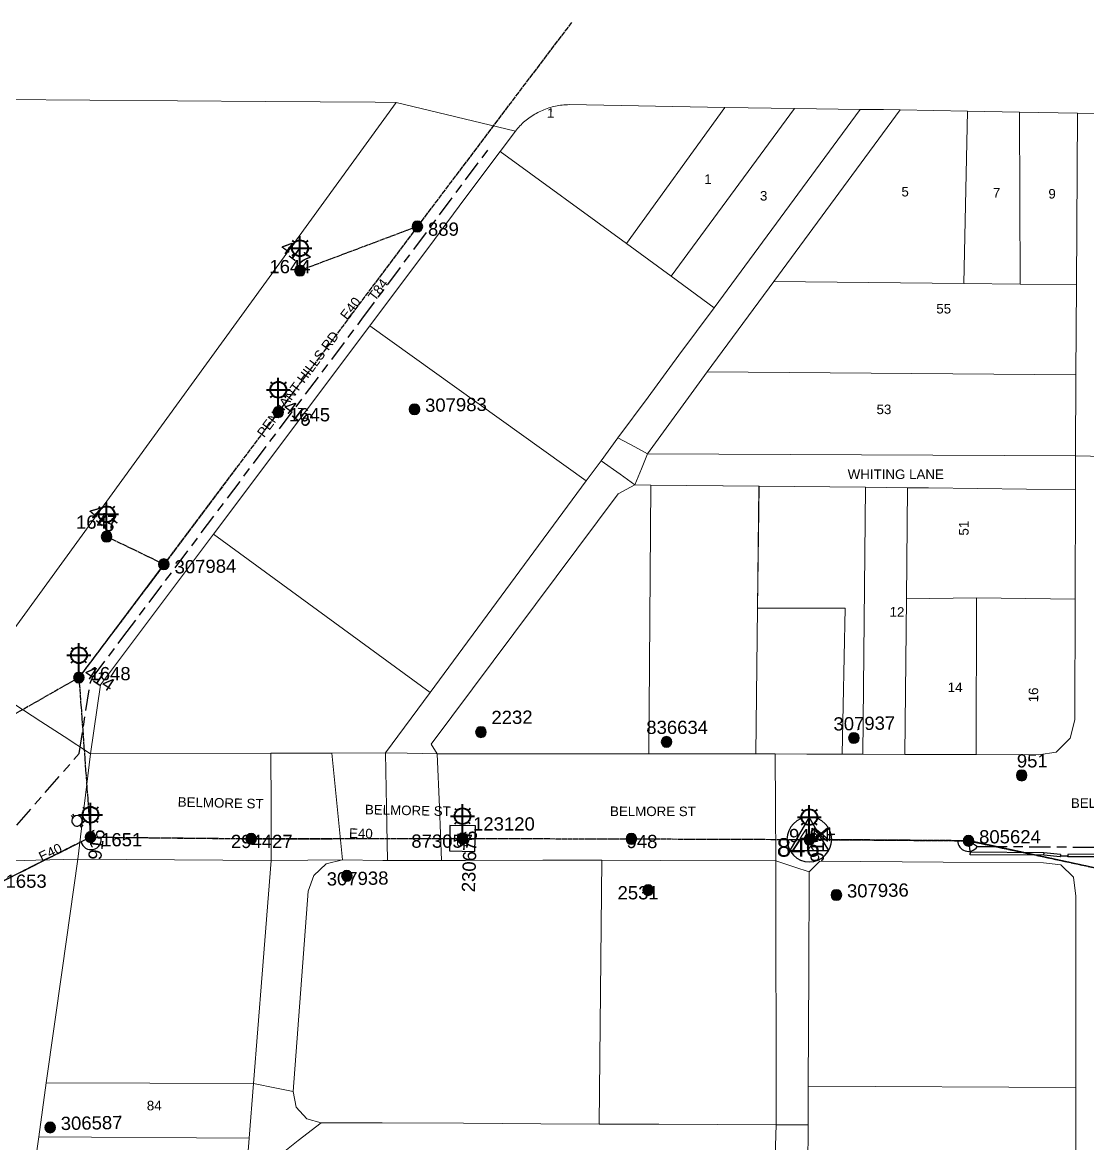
# Model space of a CAD drawing. Header units: metres. Extents: x 315403 to 316343, y 6257875 to 6258324.
# Drawn here: x 315650.6 to 315851.6, y 6258112.1 to 6258323.8 of the extents above; entities that cross this region are included whole.
import ezdxf
from ezdxf.enums import TextEntityAlignment as Align

# ---------------------------------------------------------------- set-up
doc = ezdxf.new("R2010")
doc.units = ezdxf.units.M
doc.linetypes.add('Cable Exist OH', pattern=[1, 1, 0])
doc.linetypes.add('Cable Exist UG', pattern=[8.2, 4, -1.2, 1.8, -1.2])
doc.layers.get('0').update_dxf_attribs({"color": 6})
for name, color, linetype, lineweight in [('Cadastre Buildings_SP_EXT', 9, 'Continuous', 5), ('Cadastre Land Parcels_SP_EXT', 9, 'Continuous', 5), ('Cadastre Roads_SP_EXT', 9, 'Continuous', 5)]:
    doc.layers.add(name, color=color, linetype=linetype, lineweight=lineweight)
for name, color, linetype in [('Duct_SP_EXT', 7, 'Continuous'), ('Equip_LV_EXT', 7, 'Continuous'), ('Equip_SP_HV_EXT', 7, 'Continuous'), ('Equip_SP_LV_EXT', 7, 'Continuous'), ('Equip_SP_SL_EXT', 7, 'Continuous'), ('Mains_HV_EXT', 7, 'Continuous'), ('Mains_LV_EXT', 7, 'Continuous'), ('Mains_SL_EXT', 7, 'Continuous'), ('OH_Details_SP_MISC', 7, 'Continuous'), ('Sub_SP_TR_HV_LV_EXT', 7, 'Continuous'), ('SupportsOH_SP_TR_HV_LV_SL_EXT', 7, 'Continuous'), ('Trench_SP_EXT', 7, 'Continuous')]:
    doc.layers.add(name, color=color, linetype=linetype)
doc.styles.add('iecARIAL', font='arial.ttf', dxfattribs={"height": 2})
doc.styles.add('POLE_LABEL', font='arial.ttf')
doc.styles.get("Standard").update_dxf_attribs({"font": 'arial.ttf'})

# ---------------------------------------------------------------- blocks, each defined once
blk = doc.blocks.new('SUB_POLE_EXT')
blk.add_wipeout([(0, 4.22), (0.42, 4.2), (0.83, 4.14), (1.21, 4.05), (1.62, 3.9), (1.99, 3.72), (2.35, 3.51), (2.68, 3.26), (2.99, 2.99), (3.28, 2.66), (3.52, 2.34), (3.76, 1.92), (3.9, 1.62), (4.04, 1.23), (4.18, 0.63), (4.22, 0), (4.18, -0.61), (4.06, -1.15), (3.9, -1.62), (3.58, -2.24), (3.22, -2.73), (2.97, -3.01), (2.68, -3.26), (2.36, -3.5), (2, -3.72), (1.64, -3.89), (1.25, -4.03), (0.82, -4.14), (0.42, -4.2), (0, -4.22), (-0.41, -4.2), (-0.8, -4.15), (-1.21, -4.05), (-1.62, -3.9), (-1.99, -3.73), (-2.35, -3.51), (-2.68, -3.26), (-2.96, -3.02), (-3.23, -2.72), (-3.51, -2.35), (-3.71, -2.01), (-3.91, -1.6), (-4.05, -1.21), (-4.16, -0.76), (-4.22, -0.14), (-4.21, 0.39), (-4.14, 0.83), (-4.03, 1.27), (-3.9, 1.63), (-3.71, 2.02), (-3.5, 2.37), (-3.28, 2.67), (-2.99, 2.99), (-2.68, 3.27), (-2.33, 3.52), (-1.98, 3.73), (-1.63, 3.9), (-1.2, 4.05), (-0.78, 4.15), (-0.4, 4.21)])
blk.add_line((2.16, 0.48), (2.16, 0.48, 0))
blk.add_lwpolyline([(-4.22, 0, 1), (4.22, 0, 1)], format="xyb", close=True)
blk.add_lwpolyline([(2.14, 0.52), (0, 4.22), (-3.66, -2.11), (3.66, -2.11)], close=True)
for tag, height, flags, p in [('ASSET_NUM', 3.5, 8, (2, 2)), ('STREET_CODE', 0.2, 9, (1.5, 0)), ('CONSTRUCTED_VOLTAGE', 0.2, 9, (1.5, -0.2)), ('OPERATING_VOLTAGE', 0.2, 9, (1.5, -0.6)), ('OPERATED_BY', 0.2, 9, (1.5, -0.8)), ('ORIENTATION', 0.2, 9, (1.5, -1.2)), ('OWNED_BY', 0.2, 9, (1.5, -1.4)), ('SECONDARY_VOLTAGE', 0.2, 9, (1.5, -1.6)), ('STATE', 0.2, 9, (1.5, -1.8)), ('SUBSTATION_TYPE', 0.2, 9, (1.5, -2)), ('NO_PHASES', 0.2, 9, (1.5, -0.4)), ('MAINTAINED_BY', 0.2, 9, (1.5, -1)), ('USAGE', 0.2, 9, (1.5, -2.2)), ('STREETNAME', 0.2, 9, (1.5, -2.8)), ('SUBURB', 0.2, 9, (1.5, -3)), ('Z', 0.2, 1, (1.5, -3.4)), ('LEGEND', 0.2, 9, (1.5, -2.4)), ('LOCATION', 0.2, 9, (1.5, -2.6)), ('NOTES', 0.2, 9, (1.5, -3.2))]:
    blk.add_attdef(tag, text='', height=height, dxfattribs=dict(flags=flags)).set_placement(p, align=Align.MIDDLE_LEFT)
blk = doc.blocks.new('LV_OH_LINKS_OPEN_EXT')
for p, q in [((-0.17, 4.97), (-0.17, 5.46)), ((0.17, 4.97), (0.17, 5.46)), ((-0.17, 3), (-0.17, 2.5)), ((0.17, 3), (0.17, 2.5))]:
    blk.add_line(p, q)
blk.add_lwpolyline([(0, 2.99, 1), (0, 4.98, 1)], format="xyb", close=True)
at = {"flags": 9}
for tag, p in [('ACTUAL_STATUS', (0, 0)), ('CONSTRUCTED_VOLTAGE', (0, -0.2)), ('OPERATING_VOLTAGE', (0, -0.6)), ('ORIENTATION', (0, -0.8)), ('OWNED_BY', (0, -1)), ('STATE', (0, -1.2)), ('SWITCH_TYPE', (0, -1.4)), ('NO_PHASES', (0, -0.4)), ('USAGE', (0, -1.6)), ('LEGEND', (0, -1.8)), ('NOTES', (0, -2))]:
    blk.add_attdef(tag, text='', height=0.2, dxfattribs=at).set_placement(p, align=Align.MIDDLE_LEFT)
at = {"flags": 1}
blk.add_attdef('Z', (0, 0), '', height=0.2, dxfattribs=at)
blk = doc.blocks.new('LV_OH_LINKS_DISTFUSE_EXT')
for p, q in [((0, 0), (0.96, 0)), ((3.84, 0), (4.8, 0))]:
    blk.add_line(p, q)
blk.add_lwpolyline([(3.84, -1.2), (3.84, 1.2), (0.96, -1.2), (0.96, 1.2)], close=True)
at = {"flags": 9}
for tag, p in [('ACTUAL_STATUS', (0, 0)), ('CONSTRUCTED_VOLTAGE', (0, -0.2)), ('OPERATING_VOLTAGE', (0, -0.6)), ('ORIENTATION', (0, -0.8)), ('OWNED_BY', (0, -1)), ('STATE', (0, -1.2)), ('SWITCH_TYPE', (0, -1.4)), ('NO_PHASES', (0, -0.4)), ('USAGE', (0, -1.6)), ('NOTES', (0, -1.8))]:
    blk.add_attdef(tag, text='', height=0.2, dxfattribs=at).set_placement(p, align=Align.MIDDLE_LEFT)
at = {"flags": 1}
blk.add_attdef('Z', (0, 0), '', height=0.2, dxfattribs=at)
blk = doc.blocks.new('SL_LANTERN_EXT')
at = {"lineweight": 40}
for p, q in [((0, 1.97), (0, 6.47)), ((-1.46, 5.68), (-1.06, 5.28)), ((1.46, 5.68), (1.06, 5.28)), ((-2.25, 4.22), (2.25, 4.22)), ((-1.46, 2.76), (-1.06, 3.16)), ((0, 0), (0, 2.72)), ((1.46, 2.76), (1.06, 3.16))]:
    blk.add_line(p, q, dxfattribs=at)
blk.add_circle((0, 4.22), 1.5, dxfattribs=at)
at = {"style": 'iecARIAL', "flags": 8}
blk.add_attdef('ASSET_NUM', (1.5, 1.5), '', height=2.5, dxfattribs=at)
for tag, p, height, flags in [('OPERATING_VOLTAGE', (0.98, -1.65), 0.2, 9), ('ORIENTATION', (0.98, -1.85), 0.2, 9), ('OWNED_BY', (0.98, -2.05), 0.2, 9), ('STATE', (0.98, -2.25), 0.2, 9), ('CONSTRUCTED_VOLTAGE', (0.98, -0.65), 0.2, 9), ('CONTROL_TYPE', (0.98, -0.85), 0.2, 9), ('LANTERN_PURPOSE', (0.98, -1.05), 0.2, 9), ('LANTERN_TYPE', (0.98, -1.25), 0.2, 9), ('NO_PHASES', (0.98, -1.45), 0.2, 9), ('LNUMBER', (2.18, -3.25), 2.5, 8), ('USAGE', (0.98, -2.45), 0.2, 9), ('CEXIST', (0.98, -2.65), 0.2, 9), ('CNEW', (0.98, -2.85), 0.2, 9), ('CNUMBER', (0.98, -3.05), 0.2, 9), ('CREMOVE', (0.98, -3.25), 0.2, 9), ('CREPLACE', (0.98, -3.45), 0.2, 9), ('LKINGHEIGHT', (0.98, -3.65), 0.2, 9), ('LBRACKET', (0.98, -3.85), 0.2, 9), ('LBRACKETVOCAB', (0.98, -4.05), 0.2, 9), ('LCATEGORY', (0.98, -4.25), 0.2, 9), ('LCHARGE1', (0.98, -4.45), 0.2, 9), ('LCHARGE1PERCENT', (0.98, -4.65), 0.2, 9), ('LCHARGE2', (0.98, -4.85), 0.2, 9), ('LCHARGE2PERCENT', (0.98, -5.05), 0.2, 9), ('LCHARGE3', (0.98, -5.25), 0.2, 9), ('LCHARGE3PERCENT', (0.98, -5.45), 0.2, 9), ('LEXIST', (0.98, -5.65), 0.2, 9), ('LLAMP', (0.98, -5.85), 0.2, 9), ('LLAMPVOCAB', (0.98, -6.05), 0.2, 9), ('LMAST', (0.98, -6.25), 0.2, 9), ('LMASTVOCAB', (0.98, -6.45), 0.2, 9), ('LNEW', (0.98, -6.65), 0.2, 9), ('LANTNUMBER', (0.98, -6.85), 0.2, 9), ('LOUTREACH', (0.98, -7.25), 0.2, 9), ('LOUTREACHVOCAB', (0.98, -7.45), 0.2, 9), ('LRATECODE', (0.98, -7.65), 0.2, 9), ('LREMOVE', (0.98, -7.85), 0.2, 9), ('LREPLACE', (0.98, -8.05), 0.2, 9), ('LTYPE', (0.98, -8.25), 0.2, 9), ('LTYPEVOCAB', (0.98, -8.45), 0.2, 9), ('LEGEND', (0.98, -8.65), 0.2, 9), ('STREETNAME', (0.98, -9.25), 0.2, 9), ('SUBURB', (0.98, -9.45), 0.2, 1), ('LOCATION', (0.98, -8.85), 0.2, 9), ('NOTES', (0.98, -9.05), 0.2, 9)]:
    blk.add_attdef(tag, p, '', height=height, dxfattribs=dict(flags=flags))
blk = doc.blocks.new('POLE_EXT')
blk.add_hatch(color=256).paths.add_polyline_path([(-1, 0, 1), (1, 0, 1)])
blk.add_lwpolyline([(-1, 0, 1), (1, 0, 1)], format="xyb", close=True)
for tag, height, flags, p in [('pNumber', 2.5, 8, (-17.84, 2.07)), ('OWNED_BY', 0.2, 9, (1.35, -0.4)), ('SPECIAL_USE', 0.2, 9, (1.35, -0.8)), ('STATE', 0.2, 9, (1.35, -1)), ('cLV', 0.2, 9, (1.35, -1.4)), ('hDepth', 0.2, 9, (1.35, -1.6)), ('hDia', 0.2, 9, (1.35, -1.8)), ('cHV', 0.2, 9, (1.35, -2)), ('PARENT', 0.2, 9, (1.35, -0.6)), ('USAGE', 0.2, 9, (1.35, -1.2)), ('LBRACKET', 0.2, 9, (1.35, -2.2)), ('cLinedev', 0.2, 9, (1.35, -3.4)), ('pExisting', 0.2, 9, (1.35, -3.8)), ('LExisting', 0.2, 9, (1.35, -2.4)), ('LANTNUMBER', 0.2, 9, (1.35, -2.6)), ('LOther', 0.2, 9, (1.35, -2.8)), ('LRemove', 0.2, 9, (1.35, -3)), ('LEGEND', 0.2, 9, (1.35, -3.2)), ('LOCATION', 0.2, 9, (1.35, -3.6)), ('PFNUMBER', 0.2, 9, (1.35, -4)), ('NEWPFNUMBER', 0.2, 9, (1.35, -4.2)), ('pFooting', 0.2, 9, (1.35, -4.4)), ('pNew', 0.2, 9, (1.35, -4.6)), ('pRelocate', 0.2, 9, (1.35, -5)), ('pRemove', 0.2, 9, (1.35, -5.2)), ('pReplace', 0.2, 9, (1.35, -5.4)), ('pStay', 0.2, 9, (1.35, -5.6)), ('pType', 0.2, 9, (1.35, -5.8)), ('cspan', 0.2, 9, (1.35, -6)), ('STREETNAME', 0.2, 9, (1.35, -6.2)), ('SUBURB', 0.2, 9, (1.35, -6.4)), ('OPERATED_BY', 0.2, 9, (1.36, -7.01)), ('NOTES', 0.2, 9, (1.35, -6.6)), ('MAINTAINED_BY', 0.2, 9, (1.36, -6.81))]:
    blk.add_attdef(tag, text='', height=height, dxfattribs=dict(flags=flags)).set_placement(p, align=Align.MIDDLE_LEFT)
at = {"style": 'POLE_LABEL'}
for tag, height, flags, p in [('ASSET_NUM', 2.5, 8, (2, 2)), ('STRUCTURE_PLANT_NUMBER', 0.2, 9, (1.35, 0.03)), ('STREET_CODE', 0.2, 9, (1.35, -0.2))]:
    blk.add_attdef(tag, text='', height=height, dxfattribs=dict(at, flags=flags)).set_placement(p, align=Align.MIDDLE_LEFT)
at = {"flags": 1}
blk.add_attdef('Z', (1.35, -7.33), '', height=0.2, dxfattribs=at)
blk = doc.blocks.new('HV_LOAD_BREAK_EXT')
blk.add_lwpolyline([(-2.4, -2.4), (2.4, -2.4), (2.4, 2.4), (-2.4, 2.4)], close=True)
at = {"insert": (-1.1, 0.99), "char_height": 2, "width": 2.9628, "attachment_point": 1}
blk.add_mtext('{\\Fisocp|c0;LB}', dxfattribs=at)
for tag, height, flags, p in [('ASSET_NUM', 2.5, 8, (2, 2)), ('STREET_CODE', 0.2, 9, (1.5, 0)), ('ACTUAL_STATUS', 0.2, 9, (1.5, -0.2)), ('CONSTRUCTED_VOLTAGE', 0.2, 9, (1.5, -0.4)), ('OPERATING_VOLTAGE', 0.2, 9, (1.5, -0.8)), ('ORIENTATION', 0.2, 9, (1.5, -1)), ('OWNED_BY', 0.2, 9, (1.5, -1.2)), ('OPERATED_BY', 0.2, 9, (1.5, -1.4)), ('STATE', 0.2, 9, (1.5, -1.8)), ('SWITCH_TYPE', 0.2, 9, (1.5, -2)), ('NO_PHASES', 0.2, 9, (1.5, -0.6)), ('MAINTAINED_BY', 0.2, 9, (1.5, -1.6)), ('USAGE', 0.2, 9, (1.5, -2.2)), ('STREETNAME', 0.2, 9, (1.5, -2.8)), ('SUBURB', 0.2, 9, (1.5, -3)), ('Z', 0.2, 1, (1.5, -3.6)), ('LEGEND', 0.2, 9, (1.5, -2.4)), ('LOCATION', 0.2, 9, (1.5, -2.6)), ('NOTES', 0.2, 9, (1.5, -3.2)), ('LABEL_ALIGNMENT', 0.2, 9, (1.5, -3.4))]:
    blk.add_attdef(tag, text='', height=height, dxfattribs=dict(flags=flags)).set_placement(p, align=Align.MIDDLE_LEFT)

msp = doc.modelspace()

# ---------------------------------------------------------------- linework, layer by layer
at = {"layer": 'Cadastre Buildings_SP_EXT', "linetype": 'Continuous'}
for points in [[(315716.17, 6258266.57), (315756.98, 6258237.25), (315759.8, 6258241.07), (315763, 6258245.41), (315768.67, 6258253.1), (315774.49, 6258261.01), (315781.13, 6258269.95), (315773.03, 6258275.91), (315764.58, 6258282.07), (315740.75, 6258299.47), (315734.3, 6258290.84), (315728.35, 6258282.83), (315716.17, 6258266.57)], [(315756.98, 6258237.25), (315716.17, 6258266.57), (315686.63, 6258227.2), (315727.52, 6258197.28), (315756.98, 6258237.25)], [(315769.21, 6258236.46), (315766.21, 6258236.5), (315763.04, 6258234.84), (315727.75, 6258187.54), (315728.88, 6258185.76), (315768.8, 6258185.71), (315769.21, 6258236.46)], [(315789.33, 6258213.22), (315789.62, 6258236.25), (315769.21, 6258236.46), (315768.8, 6258185.71), (315789, 6258185.73), (315789.33, 6258213.22)], [(315809.72, 6258236.05), (315789.61, 6258236.25), (315789.33, 6258213.22), (315805.9, 6258213.23), (315805.35, 6258185.65), (315809.25, 6258185.68), (315809.72, 6258236.05)], [(315805.35, 6258185.65), (315805.9, 6258213.23), (315789.33, 6258213.22), (315789, 6258185.73), (315792.66, 6258185.71), (315798.63, 6258185.69), (315805.35, 6258185.65)], [(315655.05, 6258123.63), (315694.16, 6258123.49), (315695.84, 6258144.14), (315697.55, 6258165.57), (315661.03, 6258165.86), (315658.05, 6258144.91), (315655.05, 6258123.63)], [(315719.46, 6258165.56), (315718.58, 6258165.58), (315711.01, 6258165.72), (315707.91, 6258164.95), (315705.56, 6258162.79), (315704.52, 6258159.77), (315701.65, 6258121.98), (315702.23, 6258119.02), (315704.27, 6258116.8), (315706.94, 6258116.09), (315718.51, 6258116.06), (315733.85, 6258115.99), (315748.46, 6258115.9), (315759.46, 6258115.81), (315759.97, 6258165.63), (315748.83, 6258165.65), (315734.24, 6258165.62), (315729.7, 6258165.6), (315719.46, 6258165.56)], [(315849.43, 6258122.74), (315798.92, 6258122.96), (315798.89, 6258115.69), (315798.85, 6258107.61), (315798.83, 6258102.14), (315812.57, 6258102.01), (315849.42, 6258101.75), (315849.43, 6258122.74)]]:
    msp.add_lwpolyline(points, close=True, dxfattribs=at)
at = {"layer": 'Cadastre Land Parcels_SP_EXT', "linetype": 'Continuous'}
for points in [[(315505.77, 6258012.16), (315509.75, 6258017.58), (315544.74, 6258065.84), (315559.31, 6258085.98), (315626.45, 6258178.36), (315641.96, 6258199.7), (315721.11, 6258308.71), (315717.15, 6258308.76), (315696.38, 6258308.92), (315563.91, 6258309.91), (315557.6, 6258309.96), (315513.76, 6258310.29), (315402.92, 6258264.09), (315457.44, 6258171.32), (315495.13, 6257997.65), (315505.77, 6258012.16)], [(315783.18, 6258307.79), (315753.77, 6258308.3), (315753.44, 6258308.29), (315753.12, 6258308.27), (315752.8, 6258308.25), (315752.47, 6258308.22), (315752.15, 6258308.18), (315751.83, 6258308.13), (315751.51, 6258308.07), (315751.19, 6258308.01), (315750.88, 6258307.94), (315750.56, 6258307.86), (315750.25, 6258307.77), (315749.94, 6258307.68), (315749.63, 6258307.57), (315749.32, 6258307.46), (315749.02, 6258307.35), (315748.72, 6258307.22), (315748.43, 6258307.09), (315748.13, 6258306.95), (315747.84, 6258306.8), (315747.56, 6258306.65), (315747.28, 6258306.49), (315747, 6258306.32), (315746.72, 6258306.15), (315746.45, 6258305.97), (315746.19, 6258305.78), (315745.93, 6258305.59), (315745.67, 6258305.39), (315745.42, 6258305.18), (315745.18, 6258304.97), (315744.94, 6258304.75), (315744.7, 6258304.52), (315744.48, 6258304.29), (315744.25, 6258304.06), (315744.03, 6258303.82), (315743.62, 6258303.32), (315740.75, 6258299.47), (315764.58, 6258282.07), (315783.18, 6258307.79)], [(315796.32, 6258307.56), (315783.18, 6258307.79), (315764.58, 6258282.07), (315773.03, 6258275.91), (315796.32, 6258307.56)], [(315808.71, 6258307.39), (315796.32, 6258307.56), (315773.03, 6258275.91), (315781.13, 6258269.95), (315808.71, 6258307.39)], [(315792.43, 6258274.89), (315828.31, 6258274.52), (315828.98, 6258307.1), (315816.3, 6258307.35), (315792.43, 6258274.89)], [(315838.93, 6258274.41), (315838.8, 6258306.91), (315828.98, 6258307.1), (315828.31, 6258274.52), (315838.93, 6258274.41)], [(315849.56, 6258274.3), (315849.72, 6258306.7), (315838.8, 6258306.91), (315838.93, 6258274.41), (315849.56, 6258274.3)], [(315779.86, 6258257.83), (315849.46, 6258257.28), (315849.56, 6258274.3), (315838.93, 6258274.41), (315828.31, 6258274.52), (315792.43, 6258274.89), (315779.86, 6258257.83)], [(315849.38, 6258241.97), (315849.46, 6258257.28), (315779.86, 6258257.83), (315768.55, 6258242.4), (315849.38, 6258241.97)], [(315809.25, 6258185.68), (315817.17, 6258185.62), (315817.45, 6258215.01), (315817.64, 6258235.97), (315809.72, 6258236.05), (315809.25, 6258185.68)], [(315849.36, 6258235.6), (315821.64, 6258235.97), (315818.2, 6258235.97), (315817.64, 6258235.97), (315817.45, 6258215.01), (315830.68, 6258215.16), (315849.32, 6258214.91), (315849.36, 6258235.6)], [(315727.52, 6258197.28), (315686.63, 6258227.2), (315665.28, 6258198.77), (315663.43, 6258185.73), (315697.48, 6258185.84), (315703.79, 6258185.86), (315708.95, 6258185.88), (315719.14, 6258185.91), (315727.52, 6258197.28)], [(315830.68, 6258215.16), (315817.45, 6258215.01), (315817.17, 6258185.62), (315830.38, 6258185.58), (315830.59, 6258185.58), (315830.68, 6258215.16)], [(315849.32, 6258214.91), (315830.68, 6258215.16), (315830.59, 6258185.58), (315842.36, 6258185.57), (315845.7, 6258186.04), (315848.37, 6258188.72), (315849.24, 6258192.18), (315849.32, 6258214.91)], [(315694.16, 6258123.49), (315655.05, 6258123.63), (315653.64, 6258113.41), (315693.36, 6258113.15), (315694.16, 6258123.49)], [(315693.36, 6258113.15), (315653.64, 6258113.41), (315652.23, 6258103.17), (315692.49, 6258102.65), (315693.09, 6258109.94), (315693.36, 6258113.15)]]:
    msp.add_lwpolyline(points, close=True, dxfattribs=at)
at = {"layer": 'Cadastre Roads_SP_EXT', "linetype": 'Continuous'}
for points in [[(315641.96, 6258199.7), (315654.04, 6258191.85), (315658.45, 6258188.98), (315663.43, 6258185.73), (315665.28, 6258198.77), (315686.63, 6258227.2), (315716.17, 6258266.57), (315728.35, 6258282.83), (315734.3, 6258290.84), (315740.75, 6258299.47), (315743.62, 6258303.32), (315721.11, 6258308.71), (315641.96, 6258199.7)], [(315816.3, 6258307.35), (315813.15, 6258307.36), (315808.71, 6258307.39), (315781.13, 6258269.95), (315774.49, 6258261.01), (315768.67, 6258253.1), (315763, 6258245.41), (315766.15, 6258243.7), (315768.55, 6258242.4), (315779.86, 6258257.83), (315792.43, 6258274.89), (315816.3, 6258307.35)], [(315873.88, 6258306.54), (315863.84, 6258306.61), (315849.72, 6258306.7), (315849.56, 6258274.3), (315849.46, 6258257.28), (315849.38, 6258241.97), (315857.91, 6258241.8), (315869.92, 6258241.56), (315869.96, 6258245.85), (315870.11, 6258263.56), (315870.26, 6258282.06), (315870.45, 6258303.07), (315873.88, 6258306.54)], [(315766.21, 6258236.5), (315763.38, 6258238.52), (315759.8, 6258241.07), (315756.98, 6258237.25), (315727.52, 6258197.28), (315719.14, 6258185.91), (315723.19, 6258185.85), (315728.88, 6258185.76), (315727.75, 6258187.54), (315763.04, 6258234.84), (315766.21, 6258236.5)], [(315849.38, 6258241.97), (315768.55, 6258242.4), (315767.42, 6258239.55), (315766.21, 6258236.5), (315769.21, 6258236.46), (315789.61, 6258236.25), (315809.72, 6258236.05), (315817.64, 6258235.97), (315818.2, 6258235.97), (315821.64, 6258235.97), (315849.36, 6258235.6), (315849.37, 6258238.79), (315849.38, 6258241.97)], [(315697.48, 6258185.84), (315663.43, 6258185.73), (315662.24, 6258175.84), (315661.03, 6258165.86), (315697.55, 6258165.57), (315697.51, 6258175.71), (315697.48, 6258185.84)], [(315708.95, 6258185.88), (315709.98, 6258175.8), (315711.01, 6258165.72), (315718.58, 6258165.58), (315719.46, 6258165.56), (315719.3, 6258175.74), (315719.14, 6258185.91), (315708.95, 6258185.88)], [(315655.05, 6258123.63), (315658.05, 6258144.91), (315661.03, 6258165.86), (315653.11, 6258165.65), (315641.97, 6258165.36), (315636.01, 6258122.33), (315633.28, 6258102.67), (315630.57, 6258083.32), (315628.72, 6258069.77), (315627.19, 6258066.14), (315638.18, 6258062.96), (315646.17, 6258060.64), (315647.56, 6258070.47), (315649.18, 6258081.9), (315650.65, 6258092.53), (315652.23, 6258103.17), (315653.64, 6258113.41), (315655.05, 6258123.63)], [(315694.16, 6258123.49), (315698.51, 6258122.61), (315701.65, 6258121.98), (315704.52, 6258159.77), (315705.56, 6258162.79), (315707.91, 6258164.95), (315711.01, 6258165.72), (315704.44, 6258165.65), (315697.55, 6258165.57), (315695.84, 6258144.14), (315694.16, 6258123.49)], [(315759.46, 6258115.81), (315748.46, 6258115.9), (315733.85, 6258115.99), (315718.51, 6258116.06), (315706.94, 6258116.09), (315702.64, 6258112.72), (315699.14, 6258109.97), (315711.13, 6258109.97), (315724.17, 6258109.91), (315736.94, 6258109.86), (315749.04, 6258109.8), (315760.84, 6258109.75), (315761.23, 6258109.75), (315763.85, 6258109.71), (315789.92, 6258109.67), (315792.61, 6258107.73), (315792.72, 6258111.71), (315792.84, 6258115.71), (315770.74, 6258115.79), (315759.46, 6258115.81)]]:
    msp.add_lwpolyline(points, close=True, dxfattribs=at)
at = {"layer": 'Duct_SP_EXT'}
for p, q in [((315829.5, 6258166.67), (315829.51, 6258166.91)), ((315843.38, 6258166.58), (315829.5, 6258166.67)), ((315843.41, 6258167.06), (315829.51, 6258167.15)), ((315829.51, 6258167.15), (315829.51, 6258166.91)), ((315843.37, 6258166.59), (315843.4, 6258166.82)), ((315846.5, 6258166.26), (315843.37, 6258166.59)), ((315843.37, 6258166.59), (315843.38, 6258166.58)), ((315843.38, 6258166.58), (315843.4, 6258166.82)), ((315843.42, 6258167.06), (315843.4, 6258166.82)), ((315843.41, 6258167.06), (315843.4, 6258166.82)), ((315843.42, 6258167.06), (315843.41, 6258167.06)), ((315846.55, 6258166.74), (315843.42, 6258167.06)), ((315846.55, 6258166.74), (315846.52, 6258166.5)), ((315867.9, 6258166.85), (315847.92, 6258166.74)), ((315847.92, 6258166.74), (315847.93, 6258166.5)), ((315846.5, 6258166.26), (315846.52, 6258166.5)), ((315847.93, 6258166.26), (315847.93, 6258166.5)), ((315867.91, 6258166.37), (315847.93, 6258166.26))]:
    msp.add_line(p, q, dxfattribs=at)
at = {"layer": 'Mains_HV_EXT', "linetype": 'Cable Exist OH'}
msp.add_lwpolyline([(315635.05, 6258086.63), (315645.38, 6258160.94), (315663.42, 6258170.01), (315693.75, 6258169.69), (315733.64, 6258169.75)], dxfattribs=at)
at = {"layer": 'Mains_HV_EXT', "linetype": 'Continuous'}
msp.add_lwpolyline([(315827.12, 6258169.32, 0.724239), (315830.8, 6258168.16)], format="xyb", dxfattribs=at)
at = {"layer": 'Mains_HV_EXT', "linetype": 'Cable Exist UG'}
msp.add_lwpolyline([(315976.17, 6258160.66), (315975.02, 6258162.17), (315972.36, 6258167.47), (315972.36, 6258167.47), (315958.74, 6258167.55), (315947.08, 6258167.61), (315934.82, 6258167.66), (315932.02, 6258167.68), (315932.02, 6258167.68), (315915.92, 6258167.76), (315903.06, 6258167.67), (315869.25, 6258167.91), (315833.63, 6258168.19), (315833.63, 6258168.19), (315830.89, 6258168.2), (315829.16, 6258169.31)], dxfattribs=at)
at = {"layer": 'Mains_LV_EXT', "linetype": 'Cable Exist OH'}
for points in [[(315754.24, 6258323.83), (315745.6, 6258312.44), (315725.13, 6258285.3)], [(315725.13, 6258285.3), (315698.87, 6258250.25)], [(315698.87, 6258250.25), (315677.24, 6258221.42), (315661.23, 6258200.13), (315663.42, 6258170.01)], [(315663.42, 6258170.01), (315645.38, 6258160.94)], [(315663.42, 6258170.01), (315693.75, 6258169.69), (315733.64, 6258169.75)], [(315733.64, 6258169.75), (315765.53, 6258169.68)], [(315865.21, 6258161.58), (315829.16, 6258169.31)]]:
    msp.add_lwpolyline(points, dxfattribs=at)
at = {"layer": 'Mains_LV_EXT', "linetype": 'Cable Exist UG'}
msp.add_lwpolyline([(315620.87, 6258090.03), (315633.7, 6258091.2), (315644, 6258165.03), (315644.11, 6258166.1), (315661.28, 6258185.78), (315663.33, 6258199.06), (315663.72, 6258200.04), (315669.55, 6258207.76), (315714.65, 6258267.78), (315739.12, 6258300.67)], dxfattribs=at)
at = {"layer": 'Mains_LV_EXT', "linetype": 'Continuous'}
msp.add_lwpolyline([(315661.63, 6258169.11, 0.980606), (315665.42, 6258169.98)], format="xyb", dxfattribs=at)
at = {"layer": 'Mains_SL_EXT', "linetype": 'Cable Exist OH'}
for points in [[(315745.6, 6258312.44), (315725.13, 6258285.3)], [(315725.13, 6258285.3), (315698.87, 6258250.25)], [(315725.13, 6258285.3), (315702.96, 6258276.97)], [(315698.87, 6258250.25), (315677.27, 6258221.52)], [(315677.27, 6258221.52), (315666.46, 6258226.74)], [(315677.27, 6258221.52), (315661.23, 6258200.13)], [(315661.23, 6258200.13), (315637.12, 6258186.36)], [(315645.38, 6258160.94), (315663.42, 6258170.01)], [(315663.42, 6258170.01), (315693.75, 6258169.72), (315733.64, 6258169.75)]]:
    msp.add_lwpolyline(points, dxfattribs=at)
at = {"layer": 'OH_Details_SP_MISC', "color": 7, "linetype": 'Continuous', "flags": 128}
msp.add_lwpolyline([(315903.07, 6258168.76), (315871.82, 6258168.76), (315865.18, 6258161.58), (315829.15, 6258169.34)], dxfattribs=at)
at = {"layer": 'Trench_SP_EXT', "linetype": 'Cable Exist UG'}
for points in [[(315829.16, 6258169.31), (315829.51, 6258166.91)], [(315846.52, 6258166.5), (315847.93, 6258166.5)]]:
    msp.add_lwpolyline(points, dxfattribs=at)

# ---------------------------------------------------------------- block references
at = {"layer": 'Equip_SP_HV_EXT'}
ref = msp.add_blockref('HV_LOAD_BREAK_EXT', (315733.64, 6258169.75), dxfattribs=dict(at, rotation=269.0343707488014))
ref.add_attrib('ASSET_NUM', '123120', dxfattribs={"layer": '0', "height": 2.5}).set_placement((315735.64, 6258170.5), align=Align.BOTTOM_LEFT)
at = {"layer": 'Equip_SP_LV_EXT', "rotation": 39.47468201626815}
msp.add_blockref('LV_OH_LINKS_OPEN_EXT', (315663.42, 6258170.01), dxfattribs=at)
at = {"layer": 'Equip_SP_SL_EXT'}
ref = msp.add_blockref('SL_LANTERN_EXT', (315702.96, 6258276.97), dxfattribs=at)
ref.add_attrib('ASSET_NUM', '417', dxfattribs={"layer": '0', "height": 2.5, "rotation": 323.1837, "style": 'iecARIAL'}).set_placement((315704.46, 6258278.47), align=Align.MIDDLE_RIGHT)
ref = msp.add_blockref('SL_LANTERN_EXT', (315698.87, 6258250.25), dxfattribs=at)
ref.add_attrib('ASSET_NUM', '416', dxfattribs={"layer": '0', "height": 2.5, "rotation": 323.1837, "style": 'iecARIAL'}).set_placement((315700.37, 6258251.75), align=Align.MIDDLE_LEFT)
ref = msp.add_blockref('SL_LANTERN_EXT', (315666.46, 6258226.74), dxfattribs=at)
ref.add_attrib('ASSET_NUM', '415', dxfattribs={"layer": '0', "height": 2.5, "rotation": 318.8687, "style": 'iecARIAL'}).set_placement((315667.97, 6258228.24), align=Align.MIDDLE_RIGHT)
ref = msp.add_blockref('SL_LANTERN_EXT', (315661.23, 6258200.13), dxfattribs=at)
ref.add_attrib('ASSET_NUM', '414', dxfattribs={"layer": '0', "height": 2.5, "rotation": 326.4776, "style": 'iecARIAL'}).set_placement((315662.73, 6258201.63), align=Align.MIDDLE_LEFT)
ref = msp.add_blockref('SL_LANTERN_EXT', (315663.42, 6258170.01), dxfattribs=at)
ref.add_attrib('ASSET_NUM', '916', dxfattribs={"layer": '0', "height": 2.5, "rotation": 82.6615, "style": 'iecARIAL'}).set_placement((315664.92, 6258171.51), align=Align.MIDDLE_RIGHT)
ref = msp.add_blockref('SL_LANTERN_EXT', (315733.64, 6258169.75), dxfattribs=at)
ref.add_attrib('ASSET_NUM', '230676', dxfattribs={"layer": '0', "height": 2.5, "rotation": 88.0114, "style": 'iecARIAL'}).set_placement((315735.14, 6258171.25), align=Align.MIDDLE_RIGHT)
at = {"layer": 'Sub_SP_TR_HV_LV_EXT'}
ref = msp.add_blockref('SUB_POLE_EXT', (315799.12, 6258169.56), dxfattribs=at)
ref.add_attrib('ASSET_NUM', '846', dxfattribs={"layer": '0', "height": 3.5}).set_placement((315801.12, 6258169.81), align=Align.TOP_RIGHT)
at = {"layer": 'SupportsOH_SP_TR_HV_LV_SL_EXT'}
ref = msp.add_blockref('POLE_EXT', (315725.13, 6258285.3), dxfattribs=at)
ref.add_attrib('ASSET_NUM', '889', dxfattribs={"layer": '0', "height": 2.5, "style": 'POLE_LABEL'}).set_placement((315727.13, 6258286.05), align=Align.TOP_LEFT)
ref = msp.add_blockref('POLE_EXT', (315702.96, 6258276.97), dxfattribs=at)
ref.add_attrib('ASSET_NUM', '1644', dxfattribs={"layer": '0', "height": 2.5, "rotation": 359.9801, "style": 'POLE_LABEL'}).set_placement((315704.96, 6258277.72), align=Align.MIDDLE_RIGHT)
ref = msp.add_blockref('POLE_EXT', (315698.87, 6258250.25), dxfattribs=at)
ref.add_attrib('ASSET_NUM', '1645', dxfattribs={"layer": '0', "height": 2.5, "rotation": 0.0031, "style": 'POLE_LABEL'}).set_placement((315700.87, 6258251), align=Align.TOP_LEFT)
ref = msp.add_blockref('POLE_EXT', (315724.58, 6258250.78), dxfattribs=at)
ref.add_attrib('ASSET_NUM', '307983', dxfattribs={"layer": '0', "height": 2.5, "rotation": 1, "style": 'POLE_LABEL'}).set_placement((315726.58, 6258251.53), align=Align.MIDDLE_LEFT)
ref = msp.add_blockref('POLE_EXT', (315666.46, 6258226.74), dxfattribs=at)
ref.add_attrib('ASSET_NUM', '1647', dxfattribs={"layer": '0', "height": 2.5, "rotation": 0.0405, "style": 'POLE_LABEL'}).set_placement((315668.46, 6258227.49), align=Align.BOTTOM_RIGHT)
ref = msp.add_blockref('POLE_EXT', (315677.27, 6258221.52), dxfattribs=at)
ref.add_attrib('ASSET_NUM', '307984', dxfattribs={"layer": '0', "height": 2.5, "rotation": 1, "style": 'POLE_LABEL'}).set_placement((315679.27, 6258222.27), align=Align.TOP_LEFT)
ref = msp.add_blockref('POLE_EXT', (315661.23, 6258200.13), dxfattribs=at)
ref.add_attrib('ASSET_NUM', '1648', dxfattribs={"layer": '0', "height": 2.5, "rotation": 359.9396, "style": 'POLE_LABEL'}).set_placement((315663.23, 6258200.88), align=Align.MIDDLE_LEFT)
ref = msp.add_blockref('POLE_EXT', (315737.13, 6258189.84), dxfattribs=at)
ref.add_attrib('ASSET_NUM', '2232', dxfattribs={"layer": '0', "height": 2.5, "rotation": 0.5829, "style": 'POLE_LABEL'}).set_placement((315739.13, 6258190.59), align=Align.BOTTOM_LEFT)
ref = msp.add_blockref('POLE_EXT', (315772.17, 6258187.98), dxfattribs=at)
ref.add_attrib('ASSET_NUM', '836634', dxfattribs={"layer": '0', "height": 2.5, "style": 'POLE_LABEL'}).set_placement((315774.17, 6258188.73), align=Align.BOTTOM_CENTER)
ref = msp.add_blockref('POLE_EXT', (315807.54, 6258188.72), dxfattribs=at)
ref.add_attrib('ASSET_NUM', '307937', dxfattribs={"layer": '0', "height": 2.5, "rotation": 1, "style": 'POLE_LABEL'}).set_placement((315809.54, 6258189.47), align=Align.BOTTOM_CENTER)
ref = msp.add_blockref('POLE_EXT', (315839.21, 6258181.66), dxfattribs=at)
ref.add_attrib('ASSET_NUM', '951', dxfattribs={"layer": '0', "height": 2.5, "style": 'POLE_LABEL'}).set_placement((315841.21, 6258182.41), align=Align.BOTTOM_CENTER)
ref = msp.add_blockref('POLE_EXT', (315663.42, 6258170.01), dxfattribs=at)
ref.add_attrib('ASSET_NUM', '1651', dxfattribs={"layer": '0', "height": 2.5, "rotation": 0.1005, "style": 'POLE_LABEL'}).set_placement((315665.42, 6258170.76), align=Align.TOP_LEFT)
ref = msp.add_blockref('POLE_EXT', (315829.17, 6258169.32), dxfattribs=at)
ref.add_attrib('ASSET_NUM', '805624', dxfattribs={"layer": '0', "height": 2.5, "rotation": 359.9862, "style": 'POLE_LABEL'}).set_placement((315831.17, 6258170.07), align=Align.MIDDLE_LEFT)
ref = msp.add_blockref('POLE_EXT', (315693.75, 6258169.69), dxfattribs=at)
ref.add_attrib('ASSET_NUM', '294427', dxfattribs={"layer": '0', "height": 2.5, "rotation": 0.036, "style": 'POLE_LABEL'}).set_placement((315695.75, 6258170.44), align=Align.TOP_CENTER)
ref = msp.add_blockref('POLE_EXT', (315733.64, 6258169.75), dxfattribs=at)
ref.add_attrib('ASSET_NUM', '873057', dxfattribs={"layer": '0', "height": 2.5, "rotation": 0.0015, "style": 'POLE_LABEL'}).set_placement((315735.64, 6258170.5), align=Align.TOP_RIGHT)
ref = msp.add_blockref('POLE_EXT', (315765.53, 6258169.68), dxfattribs=at)
ref.add_attrib('ASSET_NUM', '948', dxfattribs={"layer": '0', "height": 2.5, "rotation": 359.9641, "style": 'POLE_LABEL'}).set_placement((315767.53, 6258170.43), align=Align.TOP_CENTER)
ref = msp.add_blockref('POLE_EXT', (315645.38, 6258160.94), dxfattribs=at)
ref.add_attrib('ASSET_NUM', '1653', dxfattribs={"layer": '0', "height": 2.5, "rotation": 359.9946, "style": 'POLE_LABEL'}).set_placement((315647.38, 6258161.69), align=Align.MIDDLE_LEFT)
ref = msp.add_blockref('POLE_EXT', (315711.82, 6258162.7), dxfattribs=at)
ref.add_attrib('ASSET_NUM', '307938', dxfattribs={"layer": '0', "height": 2.5, "rotation": 1, "style": 'POLE_LABEL'}).set_placement((315713.82, 6258163.45), align=Align.TOP_CENTER)
ref = msp.add_blockref('POLE_EXT', (315768.68, 6258160), dxfattribs=at)
ref.add_attrib('ASSET_NUM', '2531', dxfattribs={"layer": '0', "height": 2.5, "style": 'POLE_LABEL'}).set_placement((315770.68, 6258160.75), align=Align.TOP_RIGHT)
ref = msp.add_blockref('POLE_EXT', (315804.23, 6258159.08), dxfattribs=at)
ref.add_attrib('ASSET_NUM', '307936', dxfattribs={"layer": '0', "height": 2.5, "rotation": 1, "style": 'POLE_LABEL'}).set_placement((315806.23, 6258159.83), align=Align.MIDDLE_LEFT)
ref = msp.add_blockref('POLE_EXT', (315655.8, 6258115.19), dxfattribs=at)
ref.add_attrib('ASSET_NUM', '306587', dxfattribs={"layer": '0', "height": 2.5, "rotation": 1, "style": 'POLE_LABEL'}).set_placement((315657.8, 6258115.94), align=Align.MIDDLE_LEFT)

# ---------------------------------------------------------------- texts
at = {"layer": 'Cadastre Land Parcels_SP_EXT'}
for s, rotation, p in [('1', 358.2437, (315749.56, 6258305.85)), ('51', 89.9532, (315829.18, 6258226.94)), ('12', 358.658, (315814.25, 6258211.66)), ('14', 359.9026, (315825.25, 6258197.39)), ('16', 89.8993, (315842.32, 6258195.45))]:
    msp.add_text(s, height=1.8, rotation=rotation, dxfattribs=at).set_placement(p)
for s, p in [('1', (315779.28, 6258293.33)), ('3', (315789.8, 6258290.2)), ('5', (315816.51, 6258290.97)), ('7', (315833.76, 6258290.74)), ('9', (315844.25, 6258290.58)), ('55', (315823.09, 6258268.87)), ('53', (315811.81, 6258249.87)), ('84', (315674.05, 6258118.42))]:
    msp.add_text(s, height=1.8, dxfattribs=at).set_placement(p)
at = {"layer": 'Cadastre Roads_SP_EXT'}
for s, rotation, p in [('PENNANT HILLS RD', 53.5371, (315696.17, 6258245.33)), ('BELMORE ST', 358.6947, (315679.87, 6258175.76)), ('BELMORE ST', 359.948, (315848.5, 6258175.53)), ('BELMORE ST', 358.8042, (315715.21, 6258174.32)), ('BELMORE ST', 359.916, (315761.49, 6258173.99))]:
    msp.add_text(s, height=1.8, rotation=rotation, dxfattribs=at).set_placement(p)
msp.add_text('WHITING LANE', height=1.8, dxfattribs=at).set_placement((315806.36, 6258237.62))
at = {"layer": 'Mains_LV_EXT'}
for s, rotation, p in [('T84', 52.9805, (315717.12, 6258271.09)), ('E40', 52.0652, (315711.82, 6258267.53)), ('E40', 358.7161, (315712.21, 6258169.86)), ('E40', 25.5753, (315654.2, 6258165.37))]:
    msp.add_text(s, height=1.8, rotation=rotation, dxfattribs=at).set_placement(p)

# ---------------------------------------------------------------- next in the draw order: linework, layer by layer
at = {"layer": 'Cadastre Buildings_SP_EXT', "linetype": 'Continuous'}
for points in [[(315792.77, 6258165.52), (315771.05, 6258165.61), (315759.97, 6258165.63), (315759.46, 6258115.81), (315770.74, 6258115.79), (315792.84, 6258115.71), (315792.77, 6258165.52)], [(315846.61, 6258164.79), (315843.3, 6258165.13), (315824.38, 6258165.25), (315801.09, 6258165.45), (315799.08, 6258163.47), (315799, 6258144.67), (315798.92, 6258122.96), (315849.43, 6258122.74), (315849.42, 6258144.21), (315849.43, 6258158.84), (315848.96, 6258162.43), (315846.61, 6258164.79)]]:
    msp.add_lwpolyline(points, close=True, dxfattribs=at)
at = {"layer": 'Cadastre Roads_SP_EXT', "linetype": 'Continuous'}
for points in [[(315768.8, 6258185.71), (315728.88, 6258185.76), (315729.29, 6258175.68), (315729.7, 6258165.6), (315734.24, 6258165.62), (315748.83, 6258165.65), (315759.97, 6258165.63), (315771.05, 6258165.61), (315792.77, 6258165.52), (315792.72, 6258175.62), (315792.66, 6258185.71), (315789, 6258185.73), (315768.8, 6258185.71)], [(315799.08, 6258163.47), (315796.41, 6258164.33), (315792.77, 6258165.52), (315792.84, 6258115.71), (315795.35, 6258115.7), (315798.89, 6258115.69), (315798.92, 6258122.96), (315799, 6258144.67), (315799.08, 6258163.47)]]:
    msp.add_lwpolyline(points, close=True, dxfattribs=at)
at = {"layer": 'Mains_HV_EXT', "linetype": 'Cable Exist OH'}
for points in [[(315733.64, 6258169.75), (315765.53, 6258169.68), (315799.12, 6258169.56)], [(315829.2, 6258169.3), (315829.16, 6258169.31), (315799.12, 6258169.56)]]:
    msp.add_lwpolyline(points, dxfattribs=at)
at = {"layer": 'Mains_LV_EXT', "linetype": 'Cable Exist OH'}
for points in [[(315765.53, 6258169.68), (315799.12, 6258169.56)], [(315829.16, 6258169.31), (315799.12, 6258169.56)]]:
    msp.add_lwpolyline(points, dxfattribs=at)
at = {"layer": 'Mains_SL_EXT', "linetype": 'Cable Exist OH'}
for points in [[(315733.64, 6258169.75), (315765.53, 6258169.68), (315799.12, 6258169.56)], [(315799.12, 6258169.56), (315829.16, 6258169.31), (315865.21, 6258161.59)]]:
    msp.add_lwpolyline(points, dxfattribs=at)

# ---------------------------------------------------------------- next in the draw order: block references
at = {"layer": 'Equip_LV_EXT'}
for p in [(315798.71, 6258170.47), (315799.12, 6258170.56)]:
    msp.add_blockref('LV_OH_LINKS_DISTFUSE_EXT', p, dxfattribs=at)
at = {"layer": 'Equip_SP_SL_EXT'}
ref = msp.add_blockref('SL_LANTERN_EXT', (315799.12, 6258169.56), dxfattribs=at)
ref.add_attrib('ASSET_NUM', '918', dxfattribs={"layer": '0', "height": 2.5, "rotation": 89.9274, "style": 'iecARIAL'}).set_placement((315800.62, 6258171.06), align=Align.MIDDLE_RIGHT)
at = {"layer": 'SupportsOH_SP_TR_HV_LV_SL_EXT'}
ref = msp.add_blockref('POLE_EXT', (315799.12, 6258169.56), dxfattribs=at)
ref.add_attrib('ASSET_NUM', '949', dxfattribs={"layer": '0', "height": 2.5, "rotation": 359.9595, "style": 'POLE_LABEL'}).set_placement((315801.12, 6258170.31), align=Align.MIDDLE_RIGHT)

doc.saveas('drawing.dxf')
